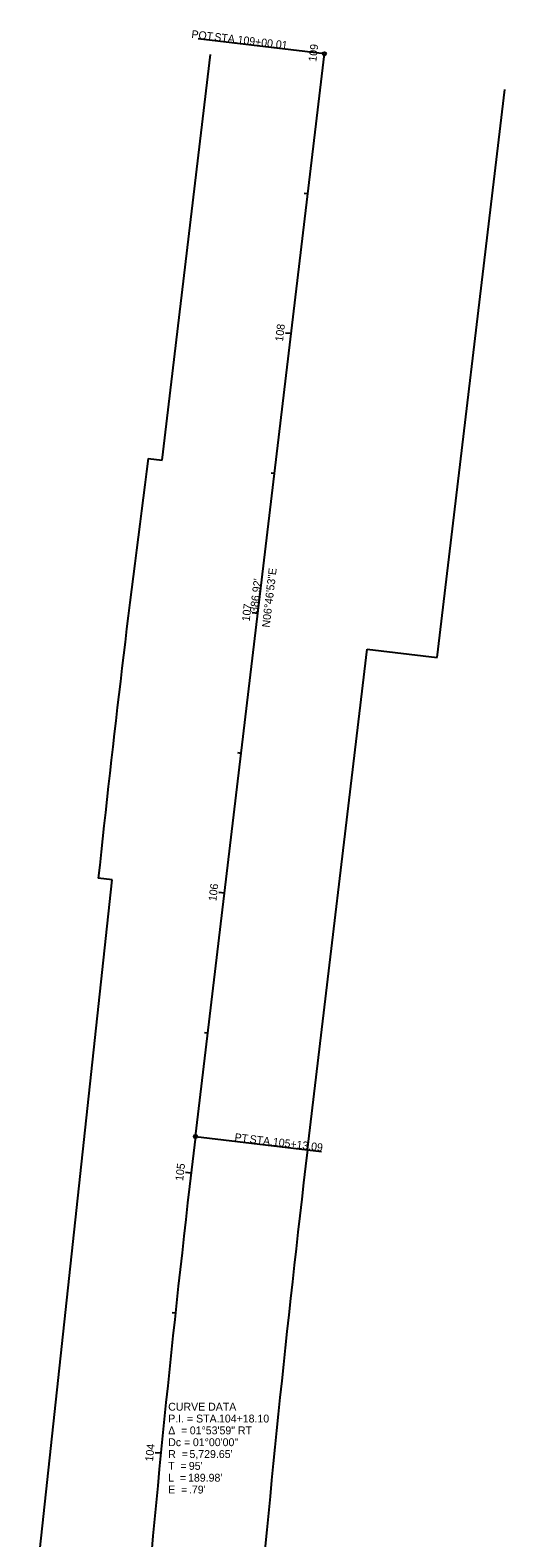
# Model space of a CAD drawing. Extents: x 1564135 to 1565660, y 631434 to 634019.
# Drawn here: x 1564406 to 1564574, y 633484 to 634019 of the extents above; entities that cross this region are included whole.
import ezdxf

# ---------------------------------------------------------------- set-up
doc = ezdxf.new("R2010")
doc.units = 0
for name, color, linetype in [('_CIVIL_CONSTRUCTION', 7, 'Continuous'), ('BR_P_Sub_Centerline', 7, 'Continuous'), ('BR_P_Sub_Deep_Centerline', 7, 'Continuous'), ('PF_P_Grade_Line', 7, 'Continuous'), ('PF_X_Ground_Line', 7, 'Continuous'), ('PV_P_EOP', 7, 'Continuous'), ('SC_Scratch1', 7, 'Continuous')]:
    doc.layers.add(name, color=color, linetype=linetype)

msp = doc.modelspace()

# ---------------------------------------------------------------- linework, layer by layer
at = {"layer": 'BR_P_Sub_Centerline'}
for p, q in [((1564453, 633866.18), (1564470.12, 634010.17)), ((1564550.42, 633796.19), (1564574.39, 633997.77)), ((1564448.03, 633866.77), (1564453, 633866.18)), ((1564504.46, 633621.46), (1564525.59, 633799.14)), ((1564525.59, 633799.14), (1564550.42, 633796.19)), ((1564406.18, 633447.53), (1564435.29, 633717.23)), ((1564435.29, 633717.23), (1564430.32, 633717.82))]:
    msp.add_line(p, q, dxfattribs=at)
for centre, radius, start, end in [((1570167.98, 633111.08), 5769.65, 172.473935, 173.963559), ((1570154.31, 632949.64), 5689.65, 173.21882, 175.1187)]:
    msp.add_arc(centre, radius, start, end, dxfattribs=at)
at = {"layer": 'PF_P_Grade_Line'}
for p, q in [((1564510.43, 634010.39), (1564508.44, 634010.63)), ((1564504.53, 633960.74), (1564503.33, 633960.88)), ((1564498.62, 633911.09), (1564496.64, 633911.32)), ((1564492.72, 633861.44), (1564491.53, 633861.58)), ((1564486.81, 633811.79), (1564484.83, 633812.02)), ((1564480.91, 633762.14), (1564479.72, 633762.28)), ((1564475.01, 633712.49), (1564473.02, 633712.72)), ((1564469.1, 633662.84), (1564467.91, 633662.98)), ((1564463.21, 633613.19), (1564461.23, 633613.42)), ((1564457.64, 633563.5), (1564456.45, 633563.63)), ((1564452.5, 633513.76), (1564450.51, 633513.96))]:
    msp.add_line(p, q, dxfattribs=at)
at = {"layer": 'PF_X_Ground_Line'}
for p, q in [((1564510.43, 634010.4), (1564465.74, 634015.71)), ((1564464.74, 633626.18), (1564509.43, 633620.87))]:
    msp.add_line(p, q, dxfattribs=at)
for centre in [(1564510.43, 634010.4), (1564464.74, 633626.18)]:
    msp.add_circle(centre, 0.6, dxfattribs=at)
at = {"layer": 'PV_P_EOP'}
msp.add_line((1564464.74, 633626.18), (1564510.43, 634010.4), dxfattribs=at)
msp.add_arc((1570154.31, 632949.64), 5729.65, 173.218846, 175.118648, dxfattribs=at)

# ---------------------------------------------------------------- texts
at = {"layer": '_CIVIL_CONSTRUCTION'}
msp.add_text("386.92'", height=2.8, rotation=83.2187, dxfattribs=at).set_placement((1564486.79, 633811.9))
at = {"layer": 'BR_P_Sub_Deep_Centerline'}
msp.add_text('N06°46\'53"E', height=2.8, rotation=83.2187, dxfattribs=at).set_placement((1564491.04, 633806.68))
at = {"layer": 'PF_P_Grade_Line'}
for s, rotation, p in [('109', 83.2187, (1564507.57, 634007.48)), ('108', 83.2187, (1564495.75, 633908.16)), ('107', 83.2187, (1564483.95, 633808.86)), ('106', 83.2187, (1564472.14, 633709.55)), ('105', 83.3497, (1564460.36, 633610.29)), ('104', 84.3497, (1564449.69, 633510.74))]:
    msp.add_text(s, height=2.8, rotation=rotation, dxfattribs=at).set_placement(p)
at = {"layer": 'PF_X_Ground_Line'}
for s, p in [('POT', (1564463.21, 634016.05)), (' STA. ', (1564470.29, 634015.21)), ('109+00.01', (1564479.55, 634014.11)), ('PT', (1564478.48, 633624.59)), (' STA. ', (1564482.8, 633624.07)), ('105+13.09', (1564492.06, 633622.97))]:
    msp.add_text(s, height=2.8, rotation=353.2187, dxfattribs=at).set_placement(p)
at = {"layer": 'SC_Scratch1'}
for s, p in [('CURVE DATA', (1564455.09, 633528.89)), ('P.I. = STA. ', (1564455.09, 633524.69)), ('104+18.10', (1564473.08, 633524.69)), ('Δ  = ', (1564455.09, 633520.49)), ('01°53\'59" RT', (1564462.74, 633520.49)), ('Dc = ', (1564455.09, 633516.29)), ('01°00\'00"', (1564463.84, 633516.29)), ('T  = ', (1564455.09, 633507.89)), ('R  = ', (1564455.09, 633512.09)), ("95'", (1564462.41, 633507.89)), ("5,729.65'", (1564462.63, 633512.09)), ('L  = ', (1564455.09, 633503.69)), ("189.98'", (1564462.13, 633503.69)), ('E  = ', (1564455.09, 633499.49)), (".79'", (1564462.44, 633499.49))]:
    msp.add_text(s, height=2.8, dxfattribs=at).set_placement(p)

doc.saveas('drawing.dxf')
